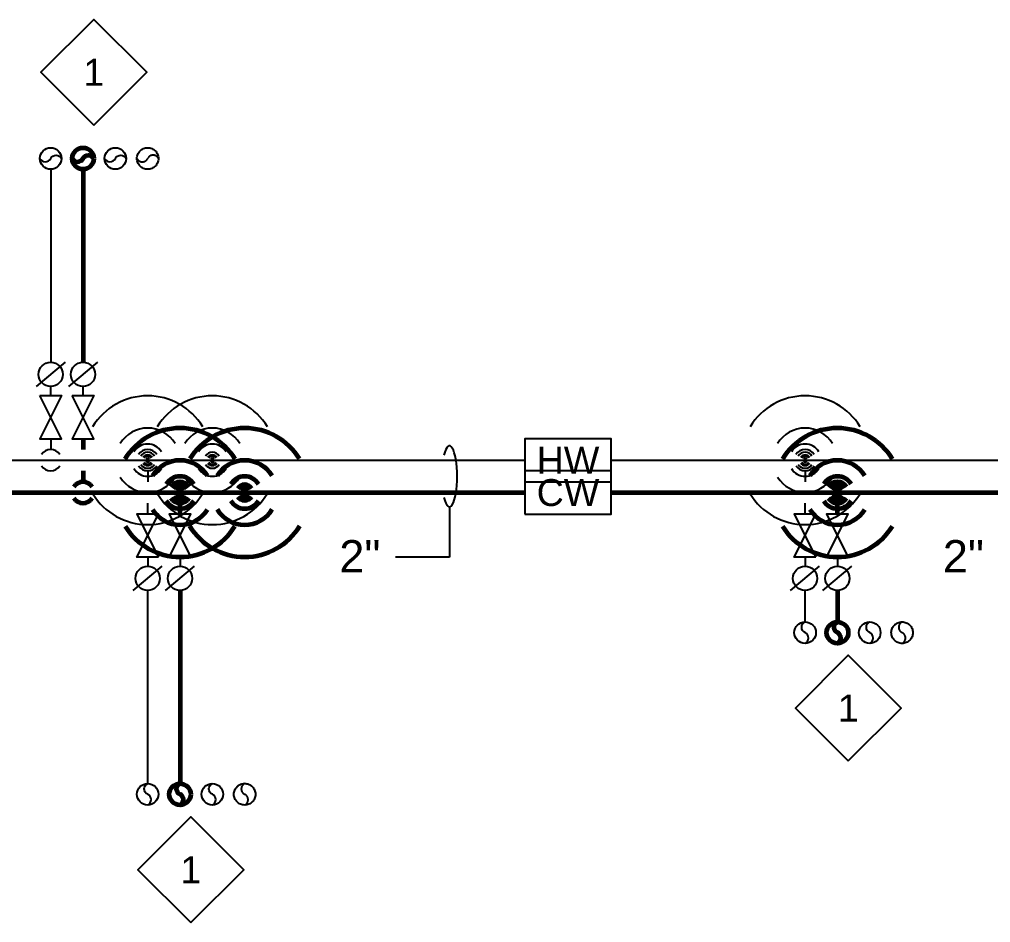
# Model space of a CAD drawing. Extents: x -3693 to 528, y -2672 to 2716.
# Drawn here: x -723.6 to -363.2, y -2163.9 to -1828.6 of the extents above; entities that cross this region are included whole.
import ezdxf
from ezdxf.enums import TextEntityAlignment as Align

# ---------------------------------------------------------------- set-up
doc = ezdxf.new("R2010")
doc.units = 0
doc.header["$LTSCALE"] = 48
doc.header["$MEASUREMENT"] = 0
doc.linetypes.add('VENT', pattern=[0.30000000000000004, 0.2, -0.1])
for name, color, linetype in [('G-ANNO-TEXT', 70, 'Continuous'), ('G-ANNO-TEXT @ 128', 70, 'Continuous'), ('P-HW-N', 1, 'Continuous'), ('P-HW-N @ 1 (1)', 1, 'Continuous'), ('P-HW-N @ 1 (2)', 1, 'Continuous'), ('P-HW-N @ 12', 1, 'Continuous'), ('P-HW-N @ 128', 1, 'Continuous'), ('P-HW-N @ 16', 1, 'Continuous'), ('P-HW-N @ 192', 1, 'Continuous'), ('P-HW-N @ 2', 1, 'Continuous'), ('P-HW-N @ 24', 1, 'Continuous'), ('P-HW-N @ 384', 1, 'Continuous'), ('P-HW-N @ 4', 1, 'Continuous'), ('P-HW-N @ 48', 1, 'Continuous'), ('P-HW-N @ 64', 1, 'Continuous'), ('P-HW-N @ 768', 1, 'Continuous'), ('P-HW-N @ 8', 1, 'Continuous'), ('P-HW-N @ 96', 1, 'Continuous'), ('P-SAN-N @ 128', 6, 'Continuous'), ('P-SANV-N @ 128', 5, 'VENT')]:
    doc.layers.add(name, color=color, linetype=linetype)
for name, color, linetype, lineweight in [('P-CW-N', 4, 'Continuous', 60), ('P-CW-N @ 1 (1)', 4, 'Continuous', 60), ('P-CW-N @ 1 (2)', 4, 'Continuous', 60), ('P-CW-N @ 12', 4, 'Continuous', 60), ('P-CW-N @ 128', 4, 'Continuous', 60), ('P-CW-N @ 16', 4, 'Continuous', 60), ('P-CW-N @ 192', 4, 'Continuous', 60), ('P-CW-N @ 2', 4, 'Continuous', 60), ('P-CW-N @ 24', 4, 'Continuous', 60), ('P-CW-N @ 384', 4, 'Continuous', 60), ('P-CW-N @ 4', 4, 'Continuous', 60), ('P-CW-N @ 48', 4, 'Continuous', 60), ('P-CW-N @ 64', 4, 'Continuous', 60), ('P-CW-N @ 768', 4, 'Continuous', 60), ('P-CW-N @ 8', 4, 'Continuous', 60), ('P-CW-N @ 96', 4, 'Continuous', 60)]:
    doc.layers.add(name, color=color, linetype=linetype, lineweight=lineweight)
doc.styles.add('Arial', font='arial.ttf')

# ---------------------------------------------------------------- blocks, each defined once
blk = doc.blocks.new('*U14')
at = {"layer": 'DEFPOINTS'}
blk.add_lwpolyline([(-0.125, -0.0625), (0.125, -0.0625), (0.125, 0.0625), (-0.125, 0.0625)], close=True, dxfattribs=at)
at = {"style": 'Arial'}
blk.add_text('HW', height=0.078125, dxfattribs=at).set_placement((-3.713743472833174e-17, 0), align=Align.MIDDLE)
blk = doc.blocks.new('*U17')
at = {"layer": 'DEFPOINTS'}
blk.add_lwpolyline([(-0.125, -0.0625), (0.125, -0.0625), (0.125, 0.0625), (-0.125, 0.0625)], close=True, dxfattribs=at)
at = {"style": 'Arial'}
blk.add_text('CW', height=0.078125, dxfattribs=at).set_placement((-3.686292673615752e-17, 2.775557561562891e-17), align=Align.MIDDLE)
blk = doc.blocks.new('DIAMOND TAG')
blk.add_lwpolyline([(0, -0.1533391834124131), (0.1533391834122995, 0), (0, 0.1533391834122995), (-0.1533391834122995, 0)], close=True)
at = {"style": 'Arial'}
blk.add_attdef('XXX', text='', height=0.078125, dxfattribs=at).set_placement((0, 0), align=Align.MIDDLE)
blk = doc.blocks.new('*U9')
blk.add_lwpolyline([(-3.332323771482692e-18, 0.03111555437015312, 0.6342579873937333), (-8.890457814381136e-18, 5.234717341758689e-34, -0.6342579873937336), (-6.793508145416166e-18, -0.03111555437015312)], format="xyb")
blk.add_circle((0, 0), 0.03125)
blk = doc.blocks.new('*U22')
for start, end in [(121.274325396742, 238.7256746032579), (301.4341766631704, 58.56582333682955)]:
    blk.add_arc((0, 0), 0.03111555437015312, start, end)
blk = doc.blocks.new('*U718')
at = {"layer": 'P-HW-N @ 1 (1)', "rotation": 270}
blk.add_blockref('*U22', (-652.0000000149334, -1992.257198477004), dxfattribs=at)
at = {"layer": 'P-HW-N @ 1 (2)', "rotation": 270}
blk.add_blockref('*U22', (-652.0000000149334, -1992.257198477004), dxfattribs=at)
at = {"layer": 'P-HW-N @ 12', "xscale": 12, "yscale": 12, "zscale": 12, "rotation": 270}
blk.add_blockref('*U22', (-652.0000000149334, -1992.257198477004), dxfattribs=at)
at = {"layer": 'P-HW-N @ 128', "xscale": 128, "yscale": 128, "zscale": 128, "rotation": 270}
blk.add_blockref('*U22', (-712.0000000149334, -1992.257198477004), dxfattribs=at)
at = {"layer": 'P-HW-N @ 16', "xscale": 16, "yscale": 16, "zscale": 16, "rotation": 270}
blk.add_blockref('*U22', (-652.0000000149334, -1992.257198477004), dxfattribs=at)
at = {"layer": 'P-HW-N @ 192', "xscale": 192, "yscale": 192, "zscale": 192, "rotation": 270}
blk.add_blockref('*U22', (-652.0000000149334, -1992.257198477004), dxfattribs=at)
at = {"layer": 'P-HW-N @ 2', "xscale": 2, "yscale": 2, "zscale": 2, "rotation": 270}
blk.add_blockref('*U22', (-652.0000000149334, -1992.257198477004), dxfattribs=at)
at = {"layer": 'P-HW-N @ 24', "xscale": 24, "yscale": 24, "zscale": 24, "rotation": 270}
blk.add_blockref('*U22', (-652.0000000149334, -1992.257198477004), dxfattribs=at)
at = {"layer": 'P-HW-N @ 384', "xscale": 384, "yscale": 384, "zscale": 384, "rotation": 270}
blk.add_blockref('*U22', (-652.0000000149334, -1992.257198477004), dxfattribs=at)
at = {"layer": 'P-HW-N @ 4', "xscale": 4, "yscale": 4, "zscale": 4, "rotation": 270}
blk.add_blockref('*U22', (-652.0000000149334, -1992.257198477004), dxfattribs=at)
at = {"layer": 'P-HW-N @ 48', "xscale": 48, "yscale": 48, "zscale": 48, "rotation": 270}
blk.add_blockref('*U22', (-652.0000000149334, -1992.257198477004), dxfattribs=at)
at = {"layer": 'P-HW-N @ 64', "xscale": 64, "yscale": 64, "zscale": 64, "rotation": 270}
blk.add_blockref('*U22', (-652.0000000149334, -1992.257198477004), dxfattribs=at)
at = {"layer": 'P-HW-N @ 768', "xscale": 768, "yscale": 768, "zscale": 768, "rotation": 270}
blk.add_blockref('*U22', (-652.0000000149334, -1992.257198477004), dxfattribs=at)
at = {"layer": 'P-HW-N @ 8', "xscale": 8, "yscale": 8, "zscale": 8, "rotation": 270}
blk.add_blockref('*U22', (-652.0000000149334, -1992.257198477004), dxfattribs=at)
at = {"layer": 'P-HW-N @ 96', "xscale": 96, "yscale": 96, "zscale": 96, "rotation": 270}
blk.add_blockref('*U22', (-652.0000000149334, -1992.257198477004), dxfattribs=at)
blk = doc.blocks.new('*U719')
at = {"layer": 'P-CW-N @ 1 (1)', "rotation": 89.99999999999999}
blk.add_blockref('*U22', (-640.0000000149334, -2004.257198477004), dxfattribs=at)
at = {"layer": 'P-CW-N @ 1 (2)', "rotation": 89.99999999999999}
blk.add_blockref('*U22', (-640.0000000149334, -2004.257198477004), dxfattribs=at)
at = {"layer": 'P-CW-N @ 12', "xscale": 12, "yscale": 12, "zscale": 12, "rotation": 89.99999999999999}
blk.add_blockref('*U22', (-640.0000000149334, -2004.257198477004), dxfattribs=at)
at = {"layer": 'P-CW-N @ 128', "xscale": 128, "yscale": 128, "zscale": 128, "rotation": 89.99999999999999}
blk.add_blockref('*U22', (-700.0000000149334, -2004.257198477004), dxfattribs=at)
at = {"layer": 'P-CW-N @ 16', "xscale": 16, "yscale": 16, "zscale": 16, "rotation": 89.99999999999999}
blk.add_blockref('*U22', (-640.0000000149334, -2004.257198477004), dxfattribs=at)
at = {"layer": 'P-CW-N @ 192', "xscale": 192, "yscale": 192, "zscale": 192, "rotation": 89.99999999999999}
blk.add_blockref('*U22', (-640.0000000149334, -2004.257198477004), dxfattribs=at)
at = {"layer": 'P-CW-N @ 2', "xscale": 2, "yscale": 2, "zscale": 2, "rotation": 89.99999999999999}
blk.add_blockref('*U22', (-640.0000000149334, -2004.257198477004), dxfattribs=at)
at = {"layer": 'P-CW-N @ 24', "xscale": 24, "yscale": 24, "zscale": 24, "rotation": 89.99999999999999}
blk.add_blockref('*U22', (-640.0000000149334, -2004.257198477004), dxfattribs=at)
at = {"layer": 'P-CW-N @ 384', "xscale": 384, "yscale": 384, "zscale": 384, "rotation": 89.99999999999999}
blk.add_blockref('*U22', (-640.0000000149334, -2004.257198477004), dxfattribs=at)
at = {"layer": 'P-CW-N @ 4', "xscale": 4, "yscale": 4, "zscale": 4, "rotation": 89.99999999999999}
blk.add_blockref('*U22', (-640.0000000149334, -2004.257198477004), dxfattribs=at)
at = {"layer": 'P-CW-N @ 48', "xscale": 48, "yscale": 48, "zscale": 48, "rotation": 89.99999999999999}
blk.add_blockref('*U22', (-640.0000000149334, -2004.257198477004), dxfattribs=at)
at = {"layer": 'P-CW-N @ 64', "xscale": 64, "yscale": 64, "zscale": 64, "rotation": 89.99999999999999}
blk.add_blockref('*U22', (-640.0000000149334, -2004.257198477004), dxfattribs=at)
at = {"layer": 'P-CW-N @ 768', "xscale": 768, "yscale": 768, "zscale": 768, "rotation": 89.99999999999999}
blk.add_blockref('*U22', (-640.0000000149334, -2004.257198477004), dxfattribs=at)
at = {"layer": 'P-CW-N @ 8', "xscale": 8, "yscale": 8, "zscale": 8, "rotation": 89.99999999999999}
blk.add_blockref('*U22', (-640.0000000149334, -2004.257198477004), dxfattribs=at)
at = {"layer": 'P-CW-N @ 96', "xscale": 96, "yscale": 96, "zscale": 96, "rotation": 89.99999999999999}
blk.add_blockref('*U22', (-640.0000000149334, -2004.257198477004), dxfattribs=at)
blk = doc.blocks.new('*U720')
at = {"layer": 'P-CW-N @ 1 (1)', "rotation": 270}
blk.add_blockref('*U22', (-420.0000000149334, -2004.257198477004), dxfattribs=at)
at = {"layer": 'P-CW-N @ 1 (2)', "rotation": 270}
blk.add_blockref('*U22', (-420.0000000149334, -2004.257198477004), dxfattribs=at)
at = {"layer": 'P-CW-N @ 12', "xscale": 12, "yscale": 12, "zscale": 12, "rotation": 270}
blk.add_blockref('*U22', (-420.0000000149334, -2004.257198477004), dxfattribs=at)
at = {"layer": 'P-CW-N @ 128', "xscale": 128, "yscale": 128, "zscale": 128, "rotation": 270}
blk.add_blockref('*U22', (-420.0000000149334, -2004.257198477004), dxfattribs=at)
at = {"layer": 'P-CW-N @ 16', "xscale": 16, "yscale": 16, "zscale": 16, "rotation": 270}
blk.add_blockref('*U22', (-420.0000000149334, -2004.257198477004), dxfattribs=at)
at = {"layer": 'P-CW-N @ 192', "xscale": 192, "yscale": 192, "zscale": 192, "rotation": 270}
blk.add_blockref('*U22', (-420.0000000149334, -2004.257198477004), dxfattribs=at)
at = {"layer": 'P-CW-N @ 2', "xscale": 2, "yscale": 2, "zscale": 2, "rotation": 270}
blk.add_blockref('*U22', (-420.0000000149334, -2004.257198477004), dxfattribs=at)
at = {"layer": 'P-CW-N @ 24', "xscale": 24, "yscale": 24, "zscale": 24, "rotation": 270}
blk.add_blockref('*U22', (-420.0000000149334, -2004.257198477004), dxfattribs=at)
at = {"layer": 'P-CW-N @ 384', "xscale": 384, "yscale": 384, "zscale": 384, "rotation": 270}
blk.add_blockref('*U22', (-420.0000000149334, -2004.257198477004), dxfattribs=at)
at = {"layer": 'P-CW-N @ 4', "xscale": 4, "yscale": 4, "zscale": 4, "rotation": 270}
blk.add_blockref('*U22', (-420.0000000149334, -2004.257198477004), dxfattribs=at)
at = {"layer": 'P-CW-N @ 48', "xscale": 48, "yscale": 48, "zscale": 48, "rotation": 270}
blk.add_blockref('*U22', (-420.0000000149334, -2004.257198477004), dxfattribs=at)
at = {"layer": 'P-CW-N @ 64', "xscale": 64, "yscale": 64, "zscale": 64, "rotation": 270}
blk.add_blockref('*U22', (-420.0000000149334, -2004.257198477004), dxfattribs=at)
at = {"layer": 'P-CW-N @ 768', "xscale": 768, "yscale": 768, "zscale": 768, "rotation": 270}
blk.add_blockref('*U22', (-420.0000000149334, -2004.257198477004), dxfattribs=at)
at = {"layer": 'P-CW-N @ 8', "xscale": 8, "yscale": 8, "zscale": 8, "rotation": 270}
blk.add_blockref('*U22', (-420.0000000149334, -2004.257198477004), dxfattribs=at)
at = {"layer": 'P-CW-N @ 96', "xscale": 96, "yscale": 96, "zscale": 96, "rotation": 270}
blk.add_blockref('*U22', (-420.0000000149334, -2004.257198477004), dxfattribs=at)
blk = doc.blocks.new('*U721')
at = {"layer": 'P-HW-N @ 1 (1)', "rotation": 270}
blk.add_blockref('*U22', (-432.0000000149334, -1992.257198477004), dxfattribs=at)
at = {"layer": 'P-HW-N @ 1 (2)', "rotation": 270}
blk.add_blockref('*U22', (-432.0000000149334, -1992.257198477004), dxfattribs=at)
at = {"layer": 'P-HW-N @ 12', "xscale": 12, "yscale": 12, "zscale": 12, "rotation": 270}
blk.add_blockref('*U22', (-432.0000000149334, -1992.257198477004), dxfattribs=at)
at = {"layer": 'P-HW-N @ 128', "xscale": 128, "yscale": 128, "zscale": 128, "rotation": 270}
blk.add_blockref('*U22', (-432.0000000149334, -1992.257198477004), dxfattribs=at)
at = {"layer": 'P-HW-N @ 16', "xscale": 16, "yscale": 16, "zscale": 16, "rotation": 270}
blk.add_blockref('*U22', (-432.0000000149334, -1992.257198477004), dxfattribs=at)
at = {"layer": 'P-HW-N @ 192', "xscale": 192, "yscale": 192, "zscale": 192, "rotation": 270}
blk.add_blockref('*U22', (-432.0000000149334, -1992.257198477004), dxfattribs=at)
at = {"layer": 'P-HW-N @ 2', "xscale": 2, "yscale": 2, "zscale": 2, "rotation": 270}
blk.add_blockref('*U22', (-432.0000000149334, -1992.257198477004), dxfattribs=at)
at = {"layer": 'P-HW-N @ 24', "xscale": 24, "yscale": 24, "zscale": 24, "rotation": 270}
blk.add_blockref('*U22', (-432.0000000149334, -1992.257198477004), dxfattribs=at)
at = {"layer": 'P-HW-N @ 384', "xscale": 384, "yscale": 384, "zscale": 384, "rotation": 270}
blk.add_blockref('*U22', (-432.0000000149334, -1992.257198477004), dxfattribs=at)
at = {"layer": 'P-HW-N @ 4', "xscale": 4, "yscale": 4, "zscale": 4, "rotation": 270}
blk.add_blockref('*U22', (-432.0000000149334, -1992.257198477004), dxfattribs=at)
at = {"layer": 'P-HW-N @ 48', "xscale": 48, "yscale": 48, "zscale": 48, "rotation": 270}
blk.add_blockref('*U22', (-432.0000000149334, -1992.257198477004), dxfattribs=at)
at = {"layer": 'P-HW-N @ 64', "xscale": 64, "yscale": 64, "zscale": 64, "rotation": 270}
blk.add_blockref('*U22', (-432.0000000149334, -1992.257198477004), dxfattribs=at)
at = {"layer": 'P-HW-N @ 768', "xscale": 768, "yscale": 768, "zscale": 768, "rotation": 270}
blk.add_blockref('*U22', (-432.0000000149334, -1992.257198477004), dxfattribs=at)
at = {"layer": 'P-HW-N @ 8', "xscale": 8, "yscale": 8, "zscale": 8, "rotation": 270}
blk.add_blockref('*U22', (-432.0000000149334, -1992.257198477004), dxfattribs=at)
at = {"layer": 'P-HW-N @ 96', "xscale": 96, "yscale": 96, "zscale": 96, "rotation": 270}
blk.add_blockref('*U22', (-432.0000000149334, -1992.257198477004), dxfattribs=at)
blk = doc.blocks.new('*U722')
at = {"layer": 'P-CW-N @ 1 (1)', "rotation": 270}
blk.add_blockref('*U22', (-664.0000000149334, -2004.257198477004), dxfattribs=at)
at = {"layer": 'P-CW-N @ 1 (2)', "rotation": 270}
blk.add_blockref('*U22', (-664.0000000149334, -2004.257198477004), dxfattribs=at)
at = {"layer": 'P-CW-N @ 12', "xscale": 12, "yscale": 12, "zscale": 12, "rotation": 270}
blk.add_blockref('*U22', (-664.0000000149334, -2004.257198477004), dxfattribs=at)
at = {"layer": 'P-CW-N @ 128', "xscale": 128, "yscale": 128, "zscale": 128, "rotation": 270}
blk.add_blockref('*U22', (-664.0000000149334, -2004.257198477004), dxfattribs=at)
at = {"layer": 'P-CW-N @ 16', "xscale": 16, "yscale": 16, "zscale": 16, "rotation": 270}
blk.add_blockref('*U22', (-664.0000000149334, -2004.257198477004), dxfattribs=at)
at = {"layer": 'P-CW-N @ 192', "xscale": 192, "yscale": 192, "zscale": 192, "rotation": 270}
blk.add_blockref('*U22', (-664.0000000149334, -2004.257198477004), dxfattribs=at)
at = {"layer": 'P-CW-N @ 2', "xscale": 2, "yscale": 2, "zscale": 2, "rotation": 270}
blk.add_blockref('*U22', (-664.0000000149334, -2004.257198477004), dxfattribs=at)
at = {"layer": 'P-CW-N @ 24', "xscale": 24, "yscale": 24, "zscale": 24, "rotation": 270}
blk.add_blockref('*U22', (-664.0000000149334, -2004.257198477004), dxfattribs=at)
at = {"layer": 'P-CW-N @ 384', "xscale": 384, "yscale": 384, "zscale": 384, "rotation": 270}
blk.add_blockref('*U22', (-664.0000000149334, -2004.257198477004), dxfattribs=at)
at = {"layer": 'P-CW-N @ 4', "xscale": 4, "yscale": 4, "zscale": 4, "rotation": 270}
blk.add_blockref('*U22', (-664.0000000149334, -2004.257198477004), dxfattribs=at)
at = {"layer": 'P-CW-N @ 48', "xscale": 48, "yscale": 48, "zscale": 48, "rotation": 270}
blk.add_blockref('*U22', (-664.0000000149334, -2004.257198477004), dxfattribs=at)
at = {"layer": 'P-CW-N @ 64', "xscale": 64, "yscale": 64, "zscale": 64, "rotation": 270}
blk.add_blockref('*U22', (-664.0000000149334, -2004.257198477004), dxfattribs=at)
at = {"layer": 'P-CW-N @ 768', "xscale": 768, "yscale": 768, "zscale": 768, "rotation": 270}
blk.add_blockref('*U22', (-664.0000000149334, -2004.257198477004), dxfattribs=at)
at = {"layer": 'P-CW-N @ 8', "xscale": 8, "yscale": 8, "zscale": 8, "rotation": 270}
blk.add_blockref('*U22', (-664.0000000149334, -2004.257198477004), dxfattribs=at)
at = {"layer": 'P-CW-N @ 96', "xscale": 96, "yscale": 96, "zscale": 96, "rotation": 270}
blk.add_blockref('*U22', (-664.0000000149334, -2004.257198477004), dxfattribs=at)
blk = doc.blocks.new('*U723')
at = {"layer": 'P-HW-N @ 1 (1)', "rotation": 270}
blk.add_blockref('*U22', (-676.0000000149334, -1992.257198477004), dxfattribs=at)
at = {"layer": 'P-HW-N @ 1 (2)', "rotation": 270}
blk.add_blockref('*U22', (-676.0000000149334, -1992.257198477004), dxfattribs=at)
at = {"layer": 'P-HW-N @ 12', "xscale": 12, "yscale": 12, "zscale": 12, "rotation": 270}
blk.add_blockref('*U22', (-676.0000000149334, -1992.257198477004), dxfattribs=at)
at = {"layer": 'P-HW-N @ 128', "xscale": 128, "yscale": 128, "zscale": 128, "rotation": 270}
blk.add_blockref('*U22', (-676.0000000149334, -1992.257198477004), dxfattribs=at)
at = {"layer": 'P-HW-N @ 16', "xscale": 16, "yscale": 16, "zscale": 16, "rotation": 270}
blk.add_blockref('*U22', (-676.0000000149334, -1992.257198477004), dxfattribs=at)
at = {"layer": 'P-HW-N @ 192', "xscale": 192, "yscale": 192, "zscale": 192, "rotation": 270}
blk.add_blockref('*U22', (-676.0000000149334, -1992.257198477004), dxfattribs=at)
at = {"layer": 'P-HW-N @ 2', "xscale": 2, "yscale": 2, "zscale": 2, "rotation": 270}
blk.add_blockref('*U22', (-676.0000000149334, -1992.257198477004), dxfattribs=at)
at = {"layer": 'P-HW-N @ 24', "xscale": 24, "yscale": 24, "zscale": 24, "rotation": 270}
blk.add_blockref('*U22', (-676.0000000149334, -1992.257198477004), dxfattribs=at)
at = {"layer": 'P-HW-N @ 384', "xscale": 384, "yscale": 384, "zscale": 384, "rotation": 270}
blk.add_blockref('*U22', (-676.0000000149334, -1992.257198477004), dxfattribs=at)
at = {"layer": 'P-HW-N @ 4', "xscale": 4, "yscale": 4, "zscale": 4, "rotation": 270}
blk.add_blockref('*U22', (-676.0000000149334, -1992.257198477004), dxfattribs=at)
at = {"layer": 'P-HW-N @ 48', "xscale": 48, "yscale": 48, "zscale": 48, "rotation": 270}
blk.add_blockref('*U22', (-676.0000000149334, -1992.257198477004), dxfattribs=at)
at = {"layer": 'P-HW-N @ 64', "xscale": 64, "yscale": 64, "zscale": 64, "rotation": 270}
blk.add_blockref('*U22', (-676.0000000149334, -1992.257198477004), dxfattribs=at)
at = {"layer": 'P-HW-N @ 768', "xscale": 768, "yscale": 768, "zscale": 768, "rotation": 270}
blk.add_blockref('*U22', (-676.0000000149334, -1992.257198477004), dxfattribs=at)
at = {"layer": 'P-HW-N @ 8', "xscale": 8, "yscale": 8, "zscale": 8, "rotation": 270}
blk.add_blockref('*U22', (-676.0000000149334, -1992.257198477004), dxfattribs=at)
at = {"layer": 'P-HW-N @ 96', "xscale": 96, "yscale": 96, "zscale": 96, "rotation": 270}
blk.add_blockref('*U22', (-676.0000000149334, -1992.257198477004), dxfattribs=at)

msp = doc.modelspace()

# ---------------------------------------------------------------- linework, layer by layer
at = {"color": 7, "linetype": 'Continuous'}
for p, q in [((-706.6302625577574, -1955.91211259182), (-717.3697374721229, -1964.893408632034)), ((-694.6302625577574, -1955.91211259182), (-705.3697374721229, -1964.893408632034)), ((-681.3697374721095, -2040.602284362188), (-670.630262557744, -2031.620988321973)), ((-669.3697374721095, -2040.602284362188), (-658.630262557744, -2031.620988321973)), ((-437.3697374721095, -2040.602284362188), (-426.6302625577441, -2031.620988321973)), ((-425.3697374721095, -2040.602284362188), (-414.6302625577441, -2031.620988321973))]:
    msp.add_line(p, q, dxfattribs=at)
at = {"linetype": 'Continuous'}
for p, q in [((-712.0000000149545, -1968.257198477031), (-712.0000000149537, -1964.902760611938)), ((-700.0000000149545, -1968.257198477031), (-700.0000000149537, -1964.902760611938)), ((-676.0000000149124, -2028.257198476977), (-676.0000000149132, -2031.61163634207)), ((-664.0000000149124, -2028.257198476977), (-664.0000000149132, -2031.61163634207)), ((-432.0000000149124, -2028.257198476977), (-432.0000000149132, -2031.61163634207)), ((-420.0000000149124, -2028.257198476977), (-420.0000000149132, -2031.61163634207))]:
    msp.add_line(p, q, dxfattribs=at)
for points in [[(-716.0000000149436, -1968.25719847703), (-708.0000000149654, -1968.257198477032), (-716.0000000149473, -1984.257198477001), (-708.0000000149691, -1984.257198477003), (-716.0000000149436, -1968.25719847703)], [(-704.0000000149436, -1968.25719847703), (-696.0000000149654, -1968.257198477032), (-704.0000000149473, -1984.257198477001), (-696.0000000149691, -1984.257198477003), (-704.0000000149436, -1968.25719847703)], [(-672.0000000149233, -2028.257198476977), (-680.0000000149015, -2028.257198476976), (-672.0000000149196, -2012.257198477007), (-680.0000000148978, -2012.257198477005), (-672.0000000149233, -2028.257198476977)], [(-660.0000000149233, -2028.257198476977), (-668.0000000149015, -2028.257198476976), (-660.0000000149196, -2012.257198477007), (-668.0000000148978, -2012.257198477005), (-660.0000000149233, -2028.257198476977)], [(-428.0000000149233, -2028.257198476977), (-436.0000000149015, -2028.257198476976), (-428.0000000149195, -2012.257198477007), (-436.0000000148977, -2012.257198477005), (-428.0000000149233, -2028.257198476977)], [(-416.0000000149233, -2028.257198476977), (-424.0000000149015, -2028.257198476976), (-416.0000000149195, -2012.257198477007), (-424.0000000148977, -2012.257198477005), (-416.0000000149233, -2028.257198476977)]]:
    msp.add_lwpolyline(points, dxfattribs=at)
for centre in [(-712.0000000149527, -1960.402760611938), (-700.0000000149527, -1960.402760611938), (-676.0000000149142, -2036.11163634207), (-664.0000000149142, -2036.11163634207), (-432.0000000149143, -2036.11163634207), (-420.0000000149143, -2036.11163634207)]:
    msp.add_circle(centre, 4.5, dxfattribs=at)
at = {"layer": 'G-ANNO-TEXT'}
for p, q in [((-564.0000000149334, -2009.590531810337), (-564.0000000149334, -2028.257198477004)), ((-564.0000000149334, -2028.257198477004), (-584.0000000149334, -2028.257198477004))]:
    msp.add_line(p, q, dxfattribs=at)
msp.add_ellipse((-564.0000000149334, -1998.257198477004), major_axis=(0, -11.33333333333326), ratio=0.249999999999995, start_param=5.48017107578067, end_param=10.22779219216829, dxfattribs=at)
at = {"layer": 'P-CW-N'}
for p, q in [((-700.0000000149334, -1884.257198477004), (-700.0000000149334, -1956.257198477004)), ((-700.0000000149334, -1984.257198477004), (-700.0000000149334, -1988.257198477004)), ((-700.0000000149334, -1996.257198477004), (-700.0000000149334, -2000.257198477004)), ((-1104.000000014933, -2004.257198477004), (-536.0000000149334, -2004.257198477004)), ((-504.0000000149334, -2004.257198477004), (-76.00000001493345, -2004.257198477004)), ((-664.0000000149334, -2012.257198477004), (-664.0000000149334, -2008.257198477004)), ((-420.0000000149334, -2012.257198477004), (-420.0000000149334, -2008.257198477004)), ((-664.0000000149334, -2040.257198477004), (-664.0000000149334, -2112.257198477004)), ((-420.0000000149334, -2040.257198477004), (-420.0000000149334, -2052.257198477004))]:
    msp.add_line(p, q, dxfattribs=at)
at = {"layer": 'P-HW-N'}
for p, q in [((-712.0000000149334, -1884.257198477004), (-712.0000000149334, -1956.257198477004)), ((-712.0000000149334, -1984.257198477004), (-712.0000000149334, -1988.257198477004)), ((-1104.000000014933, -1992.257198477004), (-536.0000000149334, -1992.257198477004)), ((-504.0000000149334, -1992.257198477004), (-244.0000000149334, -1992.257198477004)), ((-676.0000000149334, -1996.257198477004), (-676.0000000149334, -2000.257198477004)), ((-432.0000000149334, -1996.257198477004), (-432.0000000149334, -2000.257198477004)), ((-676.0000000149334, -2012.257198477004), (-676.0000000149334, -2008.257198477004)), ((-432.0000000149334, -2012.257198477004), (-432.0000000149334, -2008.257198477004)), ((-676.0000000149334, -2112.257198477004), (-676.0000000149334, -2040.257198477004)), ((-432.0000000149334, -2052.257198477004), (-432.0000000149334, -2040.257198477004))]:
    msp.add_line(p, q, dxfattribs=at)

# ---------------------------------------------------------------- block references
at = {"layer": 'G-ANNO-TEXT @ 128', "xscale": 128, "yscale": 128, "zscale": 128}
for p in [(-696.0000000149334, -1848.257198477004), (-416.0000000149334, -2084.257198477004), (-660.0000000149334, -2144.257198477004)]:
    msp.add_blockref('DIAMOND TAG', p, dxfattribs=at).add_auto_attribs({'XXX': '1'})
at = {"layer": 'P-CW-N'}
for name in ['*U719', '*U722', '*U720']:
    msp.add_blockref(name, (0, 0), dxfattribs=at)
at = {"layer": 'P-CW-N @ 128', "xscale": 128, "yscale": 128, "zscale": 128}
for p, rotation in [((-700.0000000149334, -1880.257198477004), 89.99999999999999), ((-420.0000000149334, -2056.257198477004), 180), ((-664.0000000149334, -2116.257198477004), 180)]:
    msp.add_blockref('*U9', p, dxfattribs=dict(at, rotation=rotation))
at = {"layer": 'P-CW-N @ 128', "linetype": 'ByBlock', "lineweight": -2, "xscale": 128, "yscale": 128, "zscale": 128}
msp.add_blockref('*U17', (-520.0000000149334, -2004.257198477004), dxfattribs=at)
at = {"layer": 'P-HW-N'}
for name in ['*U718', '*U723', '*U721']:
    msp.add_blockref(name, (0, 0), dxfattribs=at)
at = {"layer": 'P-HW-N @ 128', "xscale": 128, "yscale": 128, "zscale": 128}
for p, rotation in [((-712.0000000149334, -1880.257198477004), 89.99999999999999), ((-432.0000000149334, -2056.257198477004), 180), ((-676.0000000149334, -2116.257198477004), 180)]:
    msp.add_blockref('*U9', p, dxfattribs=dict(at, rotation=rotation))
at = {"layer": 'P-HW-N @ 128', "linetype": 'ByBlock', "lineweight": -2, "xscale": 128, "yscale": 128, "zscale": 128}
msp.add_blockref('*U14', (-520.0000000149334, -1992.257198477004), dxfattribs=at)
at = {"layer": 'P-SAN-N @ 128', "xscale": 128, "yscale": 128, "zscale": 128}
for p, rotation in [((-688.0000000149334, -1880.257198477004), 89.99999999999999), ((-408.0000000149334, -2056.257198477004), 180), ((-652.0000000149334, -2116.257198477004), 180)]:
    msp.add_blockref('*U9', p, dxfattribs=dict(at, rotation=rotation))
at = {"layer": 'P-SANV-N @ 128', "xscale": 128, "yscale": 128, "zscale": 128}
for p, rotation in [((-676.0000000149334, -1880.257198477004), 89.99999999999999), ((-396.0000000149334, -2056.257198477004), 180), ((-640.0000000149334, -2116.257198477004), 180)]:
    msp.add_blockref('*U9', p, dxfattribs=dict(at, rotation=rotation))

# ---------------------------------------------------------------- texts
at = {"layer": 'G-ANNO-TEXT', "style": 'Arial'}
for p in [(-604.8884038348517, -2033.906311710292), (-380.8884038348517, -2033.906311710292)]:
    msp.add_text('2"', height=12, dxfattribs=at).set_placement(p)

doc.saveas('drawing.dxf')
